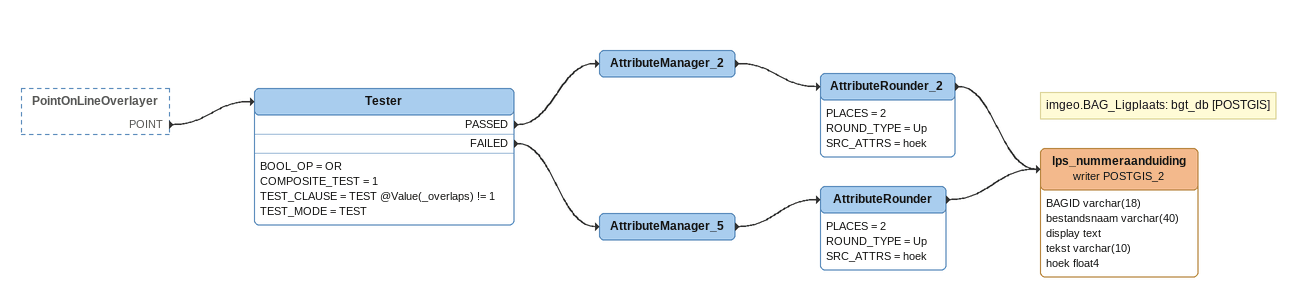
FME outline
PointOnLineOverlayer [outside]
    POINT -> Tester
Tester
    BOOL_OP = OR
    COMPOSITE_TEST = 1
    TEST_CLAUSE = TEST @Value(_overlaps) != 1
    TEST_MODE = TEST
    PASSED -> AttributeManager_2
    FAILED -> AttributeManager_5
AttributeManager_2
    -> AttributeRounder_2
AttributeRounder_2
    PLACES = 2
    ROUND_TYPE = Up
    SRC_ATTRS = hoek
    -> lps_nummeraanduiding (writer POSTGIS_2)
AttributeManager_5
    -> AttributeRounder
AttributeRounder
    PLACES = 2
    ROUND_TYPE = Up
    SRC_ATTRS = hoek
    -> lps_nummeraanduiding (writer POSTGIS_2)
Note: imgeo.BAG_Ligplaats: bgt_db [POSTGIS]
lps_nummeraanduiding (writer POSTGIS_2)
    attributes: BAGID varchar(18), bestandsnaam varchar(40), display text, tekst varchar(10), hoek float4
